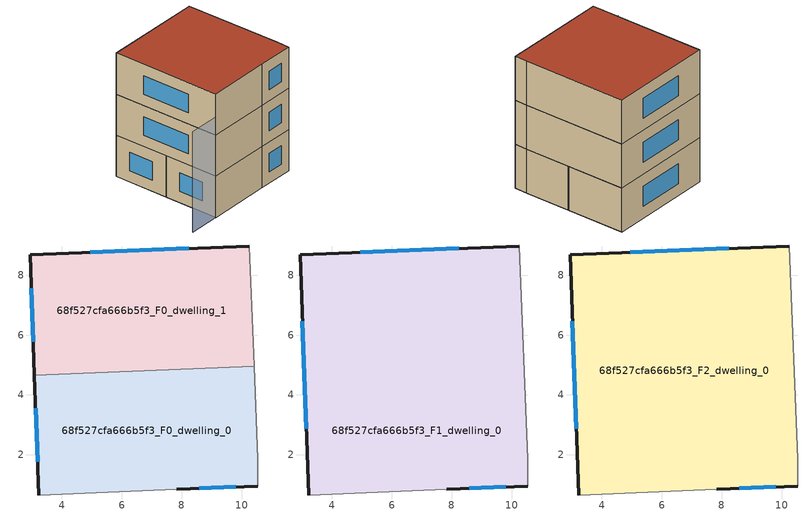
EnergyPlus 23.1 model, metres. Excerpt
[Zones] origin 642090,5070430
68f527cfa666b5f3_F0_dwelling_0
 floor ground (EU_floor_Construction): 10.54,0.96 10.54,1.86 10.41,4.96 3.09,4.67 3.24,0.66 7.84,0.86 z0
 wall outside (EU_wall_Construction): 3.24,0.66 3.09,4.67 / 10.54,0.96 7.84,0.86 z0:3
 wall adiabatic (EU_wall_Construction): 7.84,0.86 3.24,0.66 / 10.41,4.96 10.54,1.86 10.54,0.96 z0:3
 wall to 68f527cfa666b5f3_F0_dwelling_1 (EU_wall_Construction): 3.09,4.67 10.41,4.96 z0:3
 window (EU_Window_Construction): 3.2,1.77 3.13,3.56 / 9.8,0.93 8.58,0.89 z0.83:2.17
68f527cfa666b5f3_F0_dwelling_1
 floor ground (EU_floor_Construction): 10.41,4.96 10.24,8.97 2.94,8.67 3.09,4.67 z0
 wall outside (EU_wall_Construction): 3.09,4.67 2.94,8.67 10.24,8.97 z0:3
 wall adiabatic (EU_wall_Construction): 10.24,8.97 10.41,4.96 z0:3
 window (EU_Window_Construction): 4.95,8.75 8.23,8.89 / 3.05,5.77 2.98,7.57 z0.83:2.17
68f527cfa666b5f3_F1_dwelling_0
 floor to 68f527cfa666b5f3_F0_dwelling_0 (EU_floor_Construction): 10.54,0.96 10.54,1.86 10.41,4.96 3.09,4.67 3.24,0.66 7.84,0.86 z3
 floor to 68f527cfa666b5f3_F0_dwelling_1 (EU_floor_Construction): 10.41,4.96 10.24,8.97 2.94,8.67 3.09,4.67 z3
 wall outside (EU_wall_Construction): 3.24,0.66 2.94,8.67 10.24,8.97 / 10.54,0.96 7.84,0.86 z3:6
 wall adiabatic (EU_wall_Construction): 7.84,0.86 3.24,0.66 / 10.24,8.97 10.54,1.86 10.54,0.96 z3:6
 window (EU_Window_Construction): 3.15,2.87 3.02,6.47 / 4.95,8.75 8.23,8.89 / 9.8,0.93 8.58,0.89 z3.83:5.17
68f527cfa666b5f3_F2_dwelling_0
 floor to 68f527cfa666b5f3_F1_dwelling_0 (EU_floor_Construction): 10.54,0.96 10.54,1.86 10.24,8.97 2.94,8.67 3.24,0.66 7.84,0.86 z6
 wall outside (EU_wall_Construction): 3.24,0.66 2.94,8.67 10.24,8.97 / 10.54,0.96 7.84,0.86 z6:9
 wall adiabatic (EU_wall_Construction): 7.84,0.86 3.24,0.66 / 10.24,8.97 10.54,1.86 10.54,0.96 z6:9
 window (EU_Window_Construction): 3.15,2.87 3.02,6.47 / 4.95,8.75 8.23,8.89 / 9.8,0.93 8.58,0.89 z6.83:8.17
 roof outside (EU_roof_Construction): 10.24,8.97 10.54,1.86 10.54,0.96 7.84,0.86 3.24,0.66 2.94,8.67 z9
shading: 0.95,0.62 7.84,0.86 z0:7.3
[Building]
EU S2 Campaign: North Axis=0; Terrain=City; Solar Distribution=FullExterior
[Site:Location]
Lyon-Bron: Latitude=45.75; Longitude=5; Time Zone=1; Elevation=198
[SizingPeriod:WeatherFileDays]
AnnualSizingPeriod: Begin Month=1; Begin Day of Month=1; End Month=12; End Day of Month=31; Day of Week for Start Day=Monday; Use Weather File Daylight Saving Period=No; Use Weather File Rain and Snow Indicators=No
[MATERIAL]
EU_InternalMass_Material: Roughness=MediumRough; Thickness=0.1; Conductivity=1; Density=1800; Specific Heat=900; Thermal Absorptance=0.9; Solar Absorptance=0.7; Visible Absorptance=0.7
[MATERIAL:NOMASS] Roughness=MediumRough; Thermal Absorptance=0.9; Solar Absorptance=0.7; Visible Absorptance=0.7
Name | Thermal Resistance
EU_wall_NoMass | 0.87146
EU_roof_NoMass | 0.842276
EU_floor_NoMass | 0.496999
[WINDOWMATERIAL:SIMPLEGLAZINGSYSTEM]
EU_Window_SimpleGlazing: UFactor=2.2525; Solar Heat Gain Coefficient=0.76; Visible Transmittance=0.76
[CONSTRUCTION]
EU_wall_Construction: EU_wall_NoMass
EU_roof_Construction: EU_roof_NoMass
EU_floor_Construction: EU_floor_NoMass
EU_InternalMass_Construction: EU_InternalMass_Material
EU_Window_Construction: EU_Window_SimpleGlazing
[ZONE] Type=1; Multiplier=1; Ceiling Height=autocalculate; Floor Area=autocalculate; Part of Total Floor Area=Yes
Name | Volume
68f527cfa666b5f3_F0_dwelling_0 | 88.0144
68f527cfa666b5f3_F1_dwelling_0 | 176.019
68f527cfa666b5f3_F2_dwelling_0 | 176.024
68f527cfa666b5f3_F0_dwelling_1 | 88.0034
[INTERNALMASS] Construction=EU_InternalMass_Construction
Name | Zone or ZoneList | Surface Area
68f527cfa666b5f3_F0_dwelling_0_EU_InternalMass | 68f527cfa666b5f3_F0_dwelling_0 | 29.3381
68f527cfa666b5f3_F0_dwelling_1_EU_InternalMass | 68f527cfa666b5f3_F0_dwelling_1 | 29.3346
68f527cfa666b5f3_F1_dwelling_0_EU_InternalMass | 68f527cfa666b5f3_F1_dwelling_0 | 58.6743
68f527cfa666b5f3_F2_dwelling_0_EU_InternalMass | 68f527cfa666b5f3_F2_dwelling_0 | 58.6743
[OTHEREQUIPMENT] Fuel Type=Electricity; Design Level Calculation Method=Watts/Area; Power per Zone Floor Area=1; Fraction Latent=0; Fraction Radiant=0; Fraction Lost=0; Carbon Dioxide Generation Rate=0; EndUse Subcategory=EU_Step8_InternalGains
Name | Zone or ZoneList or Space or SpaceList | Schedule
EU_Step8_InternalGain_68f527cfa666b5f3_F0_dwelling_0_f000 | 68f527cfa666b5f3_F0_dwelling_0 | EU_Step8_GainSchedule_68f527cfa666b5f3_F0_dwelling_0_f000
EU_Step8_InternalGain_68f527cfa666b5f3_F0_dwelling_1_f000 | 68f527cfa666b5f3_F0_dwelling_1 | EU_Step8_GainSchedule_68f527cfa666b5f3_F0_dwelling_1_f000
EU_Step8_InternalGain_68f527cfa666b5f3_F1_dwelling_0_f000 | 68f527cfa666b5f3_F1_dwelling_0 | EU_Step8_GainSchedule_68f527cfa666b5f3_F1_dwelling_0_f000
EU_Step8_InternalGain_68f527cfa666b5f3_F2_dwelling_0_f000 | 68f527cfa666b5f3_F2_dwelling_0 | EU_Step8_GainSchedule_68f527cfa666b5f3_F2_dwelling_0_f000
[ZONEVENTILATION:DESIGNFLOWRATE] Schedule=EU_AlwaysOn; Design Flow Rate Calculation Method=AirChanges/Hour; Air Changes per Hour=0.425; Ventilation Type=Natural; Fan Pressure Rise=0; Fan Total Efficiency=1; Constant Term Coefficient=1; Temperature Term Coefficient=0; Velocity Term Coefficient=0; Velocity Squared Term Coefficient=0; Minimum Indoor Temperature=-100; Maximum Indoor Temperature=100; Delta Temperature=-100; Minimum Outdoor Temperature=-100; Maximum Outdoor Temperature=100; Maximum Wind Speed=40
Name | Zone or ZoneList or Space or SpaceList
EU_ConstantAir_68f527cfa666b5f3_F0_dwelling_0 | 68f527cfa666b5f3_F0_dwelling_0
EU_ConstantAir_68f527cfa666b5f3_F0_dwelling_1 | 68f527cfa666b5f3_F0_dwelling_1
EU_ConstantAir_68f527cfa666b5f3_F1_dwelling_0 | 68f527cfa666b5f3_F1_dwelling_0
EU_ConstantAir_68f527cfa666b5f3_F2_dwelling_0 | 68f527cfa666b5f3_F2_dwelling_0
[HVACTEMPLATE:THERMOSTAT] Constant Heating Setpoint=20; Constant Cooling Setpoint=50
EU_HeatOnly_68f527cfa666b5f3_F0_dwelling_0; EU_HeatOnly_68f527cfa666b5f3_F0_dwelling_1; EU_HeatOnly_68f527cfa666b5f3_F1_dwelling_0; EU_HeatOnly_68f527cfa666b5f3_F2_dwelling_0
[HVACTEMPLATE:ZONE:IDEALLOADSAIRSYSTEM] System Availability Schedule=EU_AlwaysOn; Maximum Heating Supply Air Temperature=50; Minimum Cooling Supply Air Temperature=13; Maximum Heating Supply Air Humidity Ratio=0.0156; Minimum Cooling Supply Air Humidity Ratio=0.0077; Heating Limit=NoLimit; Cooling Limit=NoLimit; Heating Availability Schedule=EU_AlwaysOn; Cooling Availability Schedule=EU_CoolingOff; Dehumidification Control Type=ConstantSensibleHeatRatio; Cooling Sensible Heat Ratio=0.7; Dehumidification Setpoint=60; Humidification Control Type=None; Humidification Setpoint=30; Outdoor Air Method=None; Outdoor Air Flow Rate per Person=0.00944; Outdoor Air Flow Rate per Zone Floor Area=0; Outdoor Air Flow Rate per Zone=0; Demand Controlled Ventilation Type=None; Outdoor Air Economizer Type=NoEconomizer; Heat Recovery Type=None; Sensible Heat Recovery Effectiveness=0.7; Latent Heat Recovery Effectiveness=0.65
Name | Template Thermostat
68f527cfa666b5f3_F0_dwelling_0 | EU_HeatOnly_68f527cfa666b5f3_F0_dwelling_0
68f527cfa666b5f3_F0_dwelling_1 | EU_HeatOnly_68f527cfa666b5f3_F0_dwelling_1
68f527cfa666b5f3_F1_dwelling_0 | EU_HeatOnly_68f527cfa666b5f3_F1_dwelling_0
68f527cfa666b5f3_F2_dwelling_0 | EU_HeatOnly_68f527cfa666b5f3_F2_dwelling_0
[SIZING:ZONE] Zone Cooling Design Supply Air Temperature Input Method=SupplyAirTemperature; Zone Cooling Design Supply Air Temperature=13; Zone Heating Design Supply Air Temperature Input Method=SupplyAirTemperature; Zone Heating Design Supply Air Temperature=50; Zone Cooling Design Supply Air Humidity Ratio=0.008; Zone Heating Design Supply Air Humidity Ratio=0.008; Cooling Design Air Flow Method=DesignDay; Cooling Design Air Flow Rate=0; Cooling Minimum Air Flow per Zone Floor Area=0.000762; Cooling Minimum Air Flow=0; Cooling Minimum Air Flow Fraction=0.2; Heating Design Air Flow Method=DesignDay; Heating Design Air Flow Rate=0; Heating Maximum Air Flow per Zone Floor Area=0.002032; Heating Maximum Air Flow=0.141576; Heating Maximum Air Flow Fraction=0.3; Account for Dedicated Outdoor Air System=No; Dedicated Outdoor Air System Control Strategy=NeutralSupplyAir; Dedicated Outdoor Air Low Setpoint Temperature for Design=autosize; Dedicated Outdoor Air High Setpoint Temperature for Design=autosize; Zone Load Sizing Method=Sensible Load Only No Latent Load; Zone Latent Cooling Design Supply Air Humidity Ratio Input Method=HumidityRatioDifference; Zone Cooling Design Supply Air Humidity Ratio Difference=0.005; Zone Latent Heating Design Supply Air Humidity Ratio Input Method=HumidityRatioDifference; Zone Humidification Design Supply Air Humidity Ratio Difference=0.005
68f527cfa666b5f3_F0_dwelling_0; 68f527cfa666b5f3_F0_dwelling_1; 68f527cfa666b5f3_F1_dwelling_0; 68f527cfa666b5f3_F2_dwelling_0
[SCHEDULE:CONSTANT]
Name | Hourly Value
EU_AlwaysOn | 1
EU_CoolingOff | 0
[SCHEDULE:FILE] Column Number=1; Rows to Skip at Top=0; Number of Hours of Data=8760; Column Separator=Comma; Interpolate to Timestep=No; Minutes per Item=60; Adjust Schedule for Daylight Savings=Yes
Name | File
EU_Step8_GainSchedule_68f527cfa666b5f3_F0_dwelling_0_f000 | ../../schedules/68f527cfa666b5f3/68f527cfa666b5f3_F0_dwelling_0_f000_gain.csv
EU_Step8_GainSchedule_68f527cfa666b5f3_F0_dwelling_1_f000 | ../../schedules/68f527cfa666b5f3/68f527cfa666b5f3_F0_dwelling_1_f000_gain.csv
EU_Step8_GainSchedule_68f527cfa666b5f3_F1_dwelling_0_f000 | ../../schedules/68f527cfa666b5f3/68f527cfa666b5f3_F1_dwelling_0_f000_gain.csv
EU_Step8_GainSchedule_68f527cfa666b5f3_F2_dwelling_0_f000 | ../../schedules/68f527cfa666b5f3/68f527cfa666b5f3_F2_dwelling_0_f000_gain.csv
